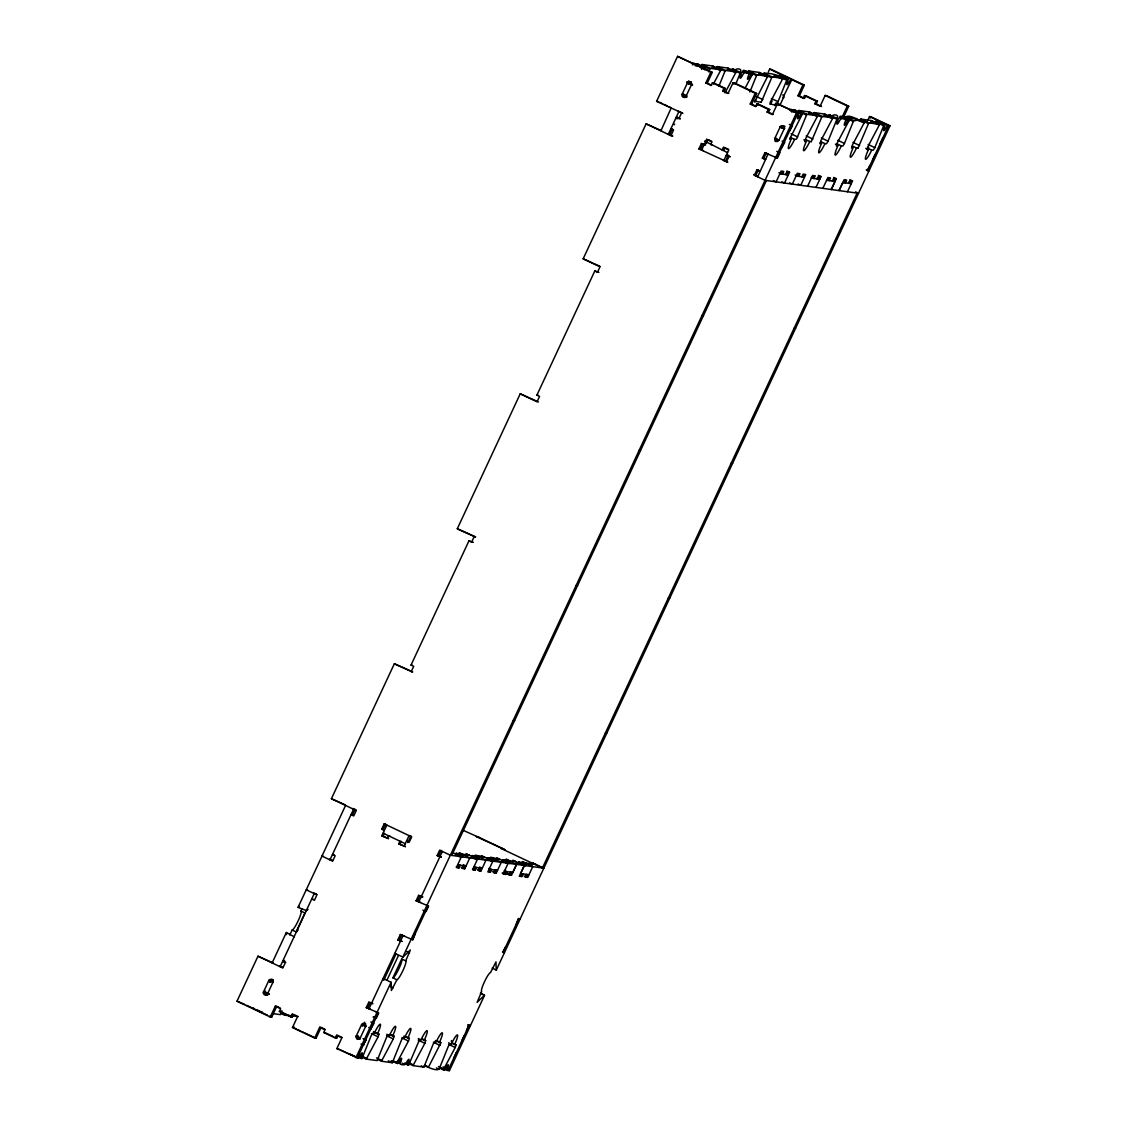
<?xml version="1.0" encoding="UTF-8"?>
<svg xmlns="http://www.w3.org/2000/svg" width="1127" height="1127" viewBox="0 0 1127 1127"><rect width="100%" height="100%" fill="white"/><g stroke="black" fill="none" stroke-linecap="round" stroke-linejoin="round"><path stroke-width="1.5" d="M440.389 1068.058L444.376 1069.946L445.658 1068.213A5.959 0.902 -64.6 0 1 448.222 1064.733A5.959 0.902 -64.6 0 1 447.419 1068.452L446.996 1070.312L449.419 1070.65L484.596 995.197L480.609 993.296M780.208 76.002C776.348 73.523 783.828 80.369 786.871 79.763L778.053 101.669C777.63 106.332 767.262 105.262 771.037 100.697L782.49 79.158C784.082 73.988 747.934 69.522 771.685 77.664L761.26 102.163M876.947 122.125L876.003 121.181L875.101 123.322M693.936 64.718L694.162 63.422L702.149 67.211L701.727 69.071A5.959 0.902 -64.6 0 0 701.572 69.437M830.05 116.151C831.177 113.841 827.979 114.715 828.359 116.842M733.198 70.353C734.452 67.845 731.169 68.747 731.578 70.86M740.552 71.564C742.58 68.662 735.818 67.761 735.128 70.423M790.591 111.066L790.971 109.432L789.562 110.037M350.328 1054.224L358.316 1058.028L359.583 1056.281A5.959 0.902 -64.6 0 1 362.147 1052.815A5.959 0.902 -64.6 0 1 361.358 1056.534L360.879 1058.309L361.936 1058.535L371.276 1035.459L372.713 1033.248L374.22 1033.403A10.439 1.578 -64.6 0 1 380.264 1024.189A10.439 1.578 -64.6 0 1 377.489 1033.853L378.968 1034.107L378.221 1036.572L366.275 1059.126L360.95 1056.605M391.323 1060.803L397.634 1063.479L398.916 1061.733A5.959 0.902 -64.6 0 1 401.48 1058.253A5.959 0.902 -64.6 0 1 400.677 1061.986C398.296 1065.283 405.903 1066.001 406.34 1062.761A5.959 0.902 -64.6 0 1 408.89 1059.281A5.959 0.902 -64.6 0 1 408.101 1063.015L407.636 1064.79L408.692 1065.001L419.512 1039.7M837.262 117.729C839.573 114.644 832.515 113.672 831.796 116.588M281.947 1010.75L280.369 1014.61L272.607 1013.582M701.205 66.662L702.107 64.507L712.954 66.014L720.942 69.818L713.405 84.046L713.814 82.989L725.351 88.469L724.097 91.16L722.689 90.977L723.957 88.272L725.351 88.469M708.644 71.818L710.095 68.31L720.942 69.818M716.392 68.761L717.293 66.62L728.141 68.127L736.128 71.917L725.013 92.879M718.871 86.244L725.281 70.409L736.128 71.917M735.72 84.243L740.467 72.522L741.524 72.734L741.045 74.509A5.959 0.902 -64.6 0 0 740.256 78.242A5.959 0.902 -64.6 0 0 742.806 74.762C743.242 71.522 750.864 72.241 748.469 75.537A5.959 0.902 -64.6 0 0 747.666 79.27A5.959 0.902 -64.6 0 0 750.23 75.791C750.258 74.086 753.259 73.48 752.118 74.96L744.961 88.413M747.962 73.142L748.849 70.987L759.697 72.494L767.684 76.284L755.005 101.331M749.892 91.991L756.837 74.791L767.684 76.284M763.148 75.241L763.712 73.819M778.334 77.34L778.898 75.932M797.986 112.644L798.874 110.488L809.721 111.996L817.709 115.785L805.706 138.494L805.03 140.805L806.495 141.058A10.439 1.578 -64.6 0 0 803.72 150.736A10.439 1.578 -64.6 0 0 809.764 141.509L811.172 141.706M789.928 138.889A10.439 1.578 -64.6 0 0 790.591 137.508L794.577 139.41L796.564 139.044L806.862 114.292L817.709 115.785M813.173 114.743L814.06 112.601L824.908 114.095L832.895 117.898L820.963 140.452L820.217 142.918L821.682 143.171A10.439 1.578 -64.6 0 0 818.906 152.835A10.439 1.578 -64.6 0 0 824.95 143.622L826.471 143.777L827.894 141.565L837.234 118.49L838.291 118.715L837.826 120.49A5.959 0.902 -64.6 0 0 837.023 124.209A5.959 0.902 -64.6 0 0 839.587 120.744C840.009 117.504 847.645 118.208 845.25 121.519A5.959 0.902 -64.6 0 0 844.447 125.238A5.959 0.902 -64.6 0 0 847.011 121.772C847.067 119.997 849.955 119.589 848.899 120.927L837.333 142.735L836.586 145.144L838.065 145.439A10.439 1.578 -64.6 0 0 835.29 155.103A10.439 1.578 -64.6 0 0 841.334 145.89L842.841 146.045L844.348 143.692L853.28 121.547C853.702 118.828 866.452 121.223 864.085 123.04L852.519 144.834L851.773 147.243L853.238 147.538A10.439 1.578 -64.6 0 0 850.476 157.216A10.439 1.578 -64.6 0 0 856.52 147.989L857.915 148.186M811.285 141.664L822.048 116.391L832.895 117.898M844.729 119.11C846.123 111.164 860.972 122.026 864.465 122.265M859.915 121.223L860.817 119.082L871.65 120.575L879.638 124.379L867.705 146.933L866.959 149.398L868.424 149.637A10.439 1.578 -64.6 0 0 865.663 159.316A10.439 1.578 -64.6 0 0 871.706 150.102L873.214 150.257L874.637 148.046L883.991 124.97L885.047 125.196L884.568 126.971A5.959 0.902 -64.6 0 0 883.779 130.69A5.959 0.902 -64.6 0 0 886.329 127.21L887.583 125.477L890.006 125.801L496.289 970.136L492.203 968.107M857.999 148.172L868.804 122.871L879.638 124.379M295.852 1016.033L284.694 1015.258L280.693 1013.356M771.685 77.664L772.023 76.89L782.871 78.397M786.871 79.763L788.252 79.172L787.801 80.989A5.959 0.902 -64.6 0 0 786.998 84.708A5.959 0.902 -64.6 0 0 789.562 81.243L790.703 79.552L791.83 79.637L782.969 97.57L783.786 97.683M383.124 978.447L391.182 982.378L391.407 990.506L396.901 979.772A10.439 1.578 -64.6 0 0 402.945 970.544A10.439 1.578 -64.6 0 0 405.72 960.866L410.327 950.019L402.973 957.091L394.802 953.386M388.322 1060.845L392.309 1062.733L401.578 1039.812L403.086 1037.46L404.593 1037.615A10.439 1.578 -64.6 0 1 410.637 1028.388A10.439 1.578 -64.6 0 1 407.861 1038.066L409.34 1038.319L408.65 1040.63L396.648 1063.339M409.031 1063.705L413.031 1065.607L424.851 1043.292L425.682 1040.545L421.653 1038.629M377.475 1059.338L381.461 1061.24L393.295 1038.925L394.154 1036.22L390.083 1034.262M413.031 1065.607L423.879 1067.114L433.219 1044.039L434.642 1041.827L436.149 1041.982A10.439 1.578 -64.6 0 1 442.193 1032.769A10.439 1.578 -64.6 0 1 439.431 1042.447L440.826 1042.63L436.839 1040.742M424.597 1065.043L428.542 1067.03L440.911 1042.729M424.217 1065.818C427.175 1066.621 437.755 1072.256 439.403 1068.438L448.321 1046.293L449.828 1043.926L451.335 1044.095A10.439 1.578 -64.6 0 1 457.379 1034.868A10.439 1.578 -64.6 0 1 454.618 1044.546L456.097 1044.842L455.336 1047.251L443.756 1069.086L438.445 1066.522M277.721 1006.876L276.721 1006.397L271.677 1017.202L270.283 1017.005L236.994 1001.199L257.984 956.203L273.354 963.036M354.977 809.454L352.455 814.849L351.075 814.666L353.737 815.934L356.259 810.538L331.408 798.719L394.351 663.747L412.581 671.931L394.351 663.747M457.294 528.774L475.509 536.959L457.294 528.774L520.237 393.788L538.452 401.987M520.237 393.788L537.058 401.79L539.579 396.394L536.917 395.126L594.817 270.945L597.479 272.213L600.001 266.803L583.166 258.816L646.109 123.843L661.493 130.676M678.2 111.136L682.849 113.348L656.604 101.345L677.581 56.35L712.264 72.353L707.235 83.159L705.826 82.961L710.869 72.156L712.264 72.353M272.142 962.923L286.343 932.466L294.429 936.903M345.566 805.453L321.97 856.069L332.662 861.155L335.17 855.745L332.507 854.491L333.916 854.675M411.172 671.734L413.694 666.339L411.031 665.071L468.931 540.904L473.002 542.355L468.931 540.904M692.415 64.845L693.147 63.267L694.19 63.45M471.593 542.157L474.115 536.762M289.78 935.058L292.147 929.986A10.439 1.578 -64.6 0 0 298.19 920.773A10.439 1.578 -64.6 0 0 300.951 911.095L301.895 909.066M268.832 980.589A2.24 2.212 -82.1 0 1 271.776 979.518A2.24 2.212 -82.1 0 1 272.819 982.49L267.423 994.07A1.676 1.662 -82.1 0 1 266.634 994.859L265.845 995.071A2.606 2.578 -82.1 0 1 263.563 993.859L263.38 993.479A1.705 1.69 -82.1 0 1 263.422 992.169L268.79 980.575L270.226 980.786A2.24 2.212 -82.1 0 1 273.354 979.8M684.779 97.486A2.24 2.212 -82.1 0 1 683.54 94.429L682.103 94.217L686.089 96.119L691.541 84.553A1.676 1.662 -82.1 0 0 691.64 83.44L691.288 82.694A2.606 2.578 -82.1 0 0 688.907 81.693L688.512 81.778A1.705 1.69 -82.1 0 0 687.54 82.651L682.145 94.245A2.24 2.212 -82.1 0 0 683.187 97.218A2.24 2.212 -82.1 0 0 686.132 96.133L686.921 96.246M267.662 995.197L267.24 995.254A2.606 2.578 -82.1 0 1 264.958 994.056L264.775 993.676A1.705 1.69 -82.1 0 1 264.831 992.366L265.437 991.056M269.592 982.152L270.226 980.786M688.329 84.173L688.949 82.849L687.54 82.651M292.147 929.986L296.133 931.888L304.952 912.997L300.951 911.095M353.554 809.242L329.957 859.859L331.817 860.126M257.984 956.203L282.821 968.008L285.342 962.613L282.68 961.345L284.089 961.542L284.582 960.472M669.677 134.564L672.199 129.168L673.382 129.732M674.27 124.787L674.608 124.055M676.989 118.941L677.679 117.476L680.173 118.659M700.769 67.859L702.121 67.197M646.109 123.843L670.959 135.649L673.481 130.253L670.819 128.985L672.227 129.182M677.679 117.476L676.27 117.278L678.933 118.546L681.455 113.151M270.283 1017.005L275.312 1006.2L276.721 1006.397M290.921 1016.92L292.175 1014.215L293.584 1014.413L292.316 1017.117L290.921 1016.92L279.383 1011.44L280.637 1008.735L275.312 1006.2M713.814 82.989L712.419 82.792L711.151 85.497L705.826 82.961M279.383 1011.44L280.862 1011.454M381.673 829.204L384.194 823.809L385.603 824.006L383.081 829.402L381.673 829.204L384.335 830.472M723.224 160.006L727.817 162.189L698.895 148.919L701.417 143.523L704.981 144.735M698.895 148.919L700.304 149.116L702.825 143.707M322.759 1028.275L321.096 1027.486L316.053 1038.277L314.658 1038.094L292.471 1027.542L297.5 1016.751L292.175 1014.215M381.828 835.868L388.547 838.587L381.828 835.868L386.857 825.077M701.558 150.187L706.601 139.382L709.334 140.213M756.64 93.442L755.245 93.245L750.202 104.05L751.61 104.233L756.64 93.442L734.452 82.905L733.057 82.708L728.014 93.499L722.689 90.977M292.471 1027.542L294.189 1027.063M383.222 836.065L384.49 833.36M706.108 143.622L707.995 139.579M733.832 84.243L734.452 82.905M387.153 838.403L388.406 835.699L389.815 835.896M398.69 843.884L405.41 846.602L398.69 843.884L399.944 841.179M724.858 147.595L723.464 147.398L722.196 150.102L723.604 150.285L725.196 147.75M400.085 844.081L401.339 841.376M314.658 1038.094L319.688 1027.289L321.096 1027.486M404.015 846.405L409.045 835.614L410.918 835.868L407.763 842.616M764.007 73.142L772.023 76.89M730.338 156.78L726.267 155.329L727.986 154.85M728.141 155.582L725.619 160.978L723.745 160.724L728.789 149.933L723.464 147.398M726.408 161.992L728.93 156.597M768.36 71.917L769.671 69.113L771.079 69.311L804.354 85.117L799.325 95.922L797.916 95.725L802.959 84.919L804.354 85.117M338.621 1035.812L337.959 1035.502L336.691 1038.192L335.297 1037.995L323.759 1032.515L325.013 1029.824L319.688 1027.289M769.727 109.544L768.332 109.361L767.064 112.052L768.473 112.249L769.727 109.544L758.189 104.064L756.795 103.867L755.527 106.572L750.202 104.05M757.555 105.417L758.189 104.064M779.194 75.255L787.209 78.989M335.297 1037.995L336.55 1035.304L337.959 1035.502M770.854 103.684L772.164 100.866M782.73 78.2L783.843 75.833L781.673 77.256M774.869 105.642L776.165 102.768M358.316 1058.028L336.846 1048.631L341.875 1037.826L336.55 1035.304M774.939 157.09L776.926 158.034L797.916 113.052L777.433 103.783L772.389 114.588L767.064 112.052M778.193 105.332L778.827 103.98M780.011 105.079L783.631 97.316A1.676 1.662 -82.1 0 0 783.73 96.204L783.378 95.457A2.606 2.578 -82.1 0 0 782.758 94.879M373.122 1017.033L376.249 1018.357L378.771 1012.962L366.247 1007.637L368.768 1002.241L372.502 1003.537M397.831 939.932L401.888 941.383L397.831 939.932L400.339 934.522L404.79 936.171M422.949 910.179L426.076 911.504L428.598 906.108L416.074 900.783L418.596 895.387L422.667 896.838L418.596 895.387M437.163 855.562L441.235 857.027L437.163 855.562L439.685 850.167L450.335 855.224L543.834 868.184L533.184 863.127L531.775 862.93L530.986 864.62M855.492 191.858L858.535 193.295L765.036 180.334L754.386 175.277L756.907 169.881L758.978 170.388M765.022 159.442L762.359 158.189L764.881 152.779L768.276 153.934M366.247 1007.637L367.656 1007.834L370.177 1002.438M399.226 940.129L401.747 934.72M416.074 900.783L417.483 900.98L420.005 895.585M438.572 855.759L441.08 850.364M758.302 170.078L755.794 175.474L754.386 175.277M762.359 158.189L763.768 158.372L766.275 152.976M356.174 1036.234L361.57 1024.654A2.24 2.212 -82.1 0 1 364.514 1023.584A2.24 2.212 -82.1 0 1 365.571 1026.556L360.161 1038.136A1.676 1.662 -82.1 0 1 359.386 1038.925L358.583 1039.136A2.606 2.578 -82.1 0 1 356.301 1037.925L356.118 1037.544A1.705 1.69 -82.1 0 1 356.16 1036.234L357.822 1035.896M368.909 1008.904L403.001 935.79M418.737 902.051L442.347 851.434M775.334 141.593L776.757 138.565L774.883 138.297L778.884 140.199L784.279 128.619A1.676 1.662 -82.1 0 0 784.392 127.506L784.026 126.759A2.606 2.578 -82.1 0 0 781.659 125.745L781.25 125.844A1.705 1.69 -82.1 0 0 780.278 126.717L774.883 138.297A2.24 2.212 -82.1 0 0 775.939 141.269A2.24 2.212 -82.1 0 0 778.884 140.199L779.321 140.255M362.345 1026.204L362.979 1024.852A2.24 2.212 -82.1 0 1 365.726 1023.696M383.729 980.335L396.084 953.851M781.279 127.802L781.687 126.914A1.705 1.69 -82.1 0 1 782.659 126.041L783.054 125.942A2.606 2.578 -82.1 0 1 784.984 126.506M356.935 1038.855L358.203 1036.164L356.329 1035.896L360.316 1037.798M365.824 1026.584L361.57 1024.654L363.443 1024.908L364.697 1022.217M784.124 128.957L780.123 127.055L781.997 127.309L782.786 125.632M387.181 979.687L398.437 955.555M355.921 1057.689L391.111 982.237M396.901 979.772L392.914 977.87L401.719 958.978L405.72 960.866M402.79 957.189L796.507 112.855L798.93 113.193L798.494 115.039A5.959 0.902 -64.6 0 0 797.705 118.772A5.959 0.902 -64.6 0 0 800.255 115.292L801.41 113.602L802.523 113.686L794.535 109.897L793.422 109.812L792.267 111.488A5.959 0.902 -64.6 0 1 791.872 112.221M797.916 95.725L803.241 98.246L804.509 95.556L805.904 95.753L817.441 101.233L816.187 103.923L814.779 103.74L816.047 101.036L817.441 101.233M412.397 939.777L428.133 906.038M451.73 855.421L766.445 180.531M805.115 97.429L805.904 95.753M363.204 1045.293L366.176 1039.953L363.049 1038.629M370.966 1028.641L373.953 1023.316L370.811 1021.978M782.082 141.086L784.744 142.354L781.758 147.693M455.336 854.844L456.041 853.322L459.252 853.787L463.169 855.632L462.436 857.168M458.21 855.787L459.154 853.759L463.169 855.661L456.055 853.378L460.055 855.224M459.323 856.745L460.027 855.224M458.548 864.987L457.294 867.691L456.365 867.565L461.38 856.745L453.392 852.956M780.814 173.91L782.068 171.205L781.138 171.079L776.094 181.87L773.418 180.602M459.337 865.099L458.069 867.79L459.013 867.931L460.267 865.226M782.532 174.136L783.786 171.445L782.856 171.318L781.589 174.009L778.926 172.741M463.38 865.663L462.126 868.353L463.056 868.494L464.324 865.79M785.646 174.572L786.9 171.882L787.843 172.008L786.576 174.699M461.182 867.325L463.845 868.593L465.099 865.902M787.35 174.812L788.618 172.107L789.548 172.248L784.519 183.039L781.828 181.771M463.845 868.593L464.775 868.72L469.79 857.915L459.14 852.857L462.732 854.252M814.779 103.74L820.104 106.262L825.147 95.471L826.542 95.654L848.73 106.206L843.7 116.997L842.292 116.799L847.335 106.008L848.73 106.206M471.537 857.083L472.241 855.576L475.453 856.027L479.369 857.872L478.651 859.422M474.65 857.52L475.355 855.999L479.369 857.915L476.2 857.464L475.298 859.492M474.763 867.241L473.495 869.931L472.565 869.805L477.58 858.999L466 853.801L468.663 855.069M797.014 176.15L798.282 173.445L797.338 173.319L792.309 184.124L789.618 182.842M475.538 867.339L474.284 870.044L475.214 870.171L476.482 867.466M798.733 176.39L799.987 173.685L799.057 173.558L797.803 176.263L795.141 174.995M479.595 867.903L478.327 870.607L479.271 870.734L480.525 868.029M801.846 176.826L803.114 174.121L804.044 174.248L802.79 176.953M477.383 869.579L480.046 870.847L481.299 868.142M803.565 177.052L804.819 174.361L805.763 174.488L800.719 185.279L798.043 184.011M480.046 870.847L480.975 870.974L485.991 860.169L475.34 855.097L483.948 857.196L481.285 855.928L482.229 856.069L492.879 861.127L487.836 871.918L488.766 872.044L490.034 869.354M486.822 859.211L487.54 857.689L490.752 858.154L494.668 860L493.936 861.549M489.949 859.647L490.654 858.126L494.64 860.028L491.485 859.591L490.823 861.113M807.58 186.237L812.609 175.432L813.553 175.573L812.285 178.263M490.808 869.452L489.555 872.157L490.484 872.284L491.738 869.593L489.076 868.325M813.074 178.376L814.328 175.671L815.258 175.798L814.004 178.503L811.341 177.235M494.866 870.016L493.598 872.721L494.542 872.847L495.795 870.157M817.117 178.939L818.385 176.235L819.315 176.361L818.061 179.066M492.654 871.692L495.317 872.96L496.57 870.255M818.836 179.179L820.09 176.474L821.034 176.601L815.99 187.406M848.335 117.814L848.885 116.63L850.279 116.828L854.604 118.884M495.317 872.96L496.246 873.087L501.29 862.296L490.639 857.224L499.205 859.309L496.542 858.041L497.472 858.168L508.15 863.24L503.107 874.031L504.037 874.172L505.305 871.467M502.078 861.324L502.783 859.802L505.995 860.253L509.911 862.113L509.193 863.648M849.814 117.842L850.279 116.828M505.192 861.746L505.896 860.239L509.911 862.141L502.797 859.845L506.798 861.704L506.065 863.212M505.558 862.169L506.826 859.464L509.489 860.732M822.851 188.35L827.88 177.559L828.824 177.686L827.556 180.376M502.163 873.016L504.826 874.27L506.079 871.58M828.345 180.489L829.599 177.798L830.529 177.925L829.275 180.616M504.826 874.27L505.755 874.411L507.009 871.706L504.347 870.438M510.137 872.143L508.869 874.834L509.813 874.961L511.066 872.27M832.388 181.053L833.656 178.348L834.586 178.489L833.332 181.179M507.925 873.805L510.587 875.073L511.841 872.368M834.107 181.292L835.361 178.587L836.304 178.714L831.261 189.519M506.826 859.464L505.882 859.337L516.56 864.409L512.757 872.495L504.347 871.326M831.247 189.505L835.022 181.405L826.612 180.25M510.587 875.073L511.517 875.2L516.56 864.409M423.879 1067.114L421.216 1065.846M518.054 864.071L518.998 862.042L526.126 864.353M867.311 121.279L869.523 116.546L870.917 116.743L890.006 125.801M521.392 864L522.153 862.493L526.126 864.381L525.393 865.902M870.298 118.096L870.917 116.743M522.28 865.466L522.984 863.944L526.126 864.381M515.405 861.549L512.743 860.281L524.351 865.48L520.547 873.58L528.972 874.735M524.351 865.48L519.308 876.285L520.251 876.412L521.505 873.707M843.771 182.63L845.025 179.926L844.095 179.799L839.052 190.604L842.813 182.489L851.223 183.659L848.561 182.391M522.28 873.819L521.026 876.524L521.956 876.651L523.224 873.946M844.546 182.743L845.799 180.038L846.743 180.165L845.475 182.87M526.337 874.383L525.083 877.088L526.013 877.215L527.267 874.51M848.603 183.292L849.857 180.602L850.786 180.729L849.533 183.433M532.395 864.818L533.184 863.127M524.125 876.059L526.788 877.313L528.056 874.622M850.307 183.532L851.575 180.841L852.505 180.968L847.462 191.759M439.051 1069.213L436.388 1067.945M532.747 866.635L527.732 877.454L526.788 877.313M867.607 149.708L868.762 147.243M879.511 124.181L880.61 121.815L879.497 121.73L878.342 123.421M503.093 952.357L518.829 918.604M857.126 193.097L542.425 867.987L500.67 848.307L502.543 848.561M696.669 66.028L697.768 63.915L705.756 67.705L704.657 69.818M712.926 66.07L712.588 66.732L720.576 70.536M284.694 1015.258L285.075 1014.483L281.074 1012.581M728.112 68.169L727.774 68.846L735.748 72.692M752.118 74.96C740.65 71.198 742.369 67.817 752.498 74.185M759.668 72.537L759.344 73.213L767.304 77.059M774.855 74.65L773.784 76.721M794.521 109.939L802.142 114.461L802.509 113.728M809.707 112.038L809.369 112.714L817.329 116.56M824.894 114.151L823.809 116.222M840.193 118.49L841.291 116.363L849.279 120.166M856.45 118.518L856.111 119.194L864.085 123.04M871.636 120.631L871.298 121.307L879.271 125.139M439.403 1067.917L443.39 1069.819L443.728 1069.143M697.712 64.014L696.697 63.788L695.5 65.507A5.959 0.902 -64.6 0 1 695.303 65.873M744.468 70.494L743.327 70.353L742.242 71.987A5.959 0.902 -64.6 0 1 742.045 72.353M841.235 116.461L840.221 116.25L839.023 117.969M697.388 64.676L705.389 68.423M774.503 75.368L782.49 79.158M794.155 110.657L793.45 112.01M824.527 114.869L832.543 118.617M840.911 117.138L848.899 120.927M366.641 1058.408L362.669 1056.464M381.814 1060.507L376.517 1057.929M397 1062.62L393.041 1060.676M413.384 1064.888L408.087 1062.31M688.09 82.186L688.794 80.834M711.855 68.127L712.574 66.789M727.042 70.24L727.76 68.888M743.411 72.508L744.13 71.156M758.598 74.607L759.316 73.269M802.142 114.461L789.858 138.72M808.622 114.109L809.341 112.77M855.379 120.589L856.097 119.237M870.565 122.688L871.284 121.35M703.487 69.311L704.629 67.62L705.756 67.705M261.943 1011.694L260.548 1011.905M253.744 1008.144L252.561 1008.116L267.522 1015.216M298.218 907.32L299.134 906.432M306.657 910.672L298.021 907.404L322.012 856.083L323.407 856.281M307.122 910.222L308.023 909.334M261.534 1012.046L257.534 1010.144M397.634 1063.479L392.309 1060.944M444.376 1069.946L443.39 1069.819M803.241 98.246L804.65 98.443M688.752 83.173L687.343 82.975L692.513 85.032M691.541 84.553L692.499 84.694M820.104 106.262L821.513 106.459M755.062 101.36L761.148 102.205M656.604 101.345L658.013 101.543M671.114 108.122L660.971 130.662M882.723 138.212L880.201 143.608M680.159 112.066L678.75 111.869L668.269 134.367L670.34 134.648M780.278 126.717L781.687 126.914M789.52 131.042L792.506 125.703L789.379 124.379M678.933 118.546L680.342 118.744M789.914 138.762L791.309 138.959A10.439 1.578 -64.6 0 0 788.548 148.637A10.439 1.578 -64.6 0 0 794.577 139.41M874.961 154.864L872.439 160.259M670.959 135.649L672.368 135.846M870.143 165.204L867.156 170.543L869.016 170.797L867.029 169.853M712.067 144.805L710.658 144.608L711.926 141.917L706.601 139.382M705.488 144.974L701.417 143.523M768.008 154.117L757.738 176.643M779.856 173.769L788.266 174.939L785.604 173.671M796.071 176.009L804.481 177.178M811.355 178.136L819.766 179.306L817.103 178.038M583.166 258.816L599.874 266.282M594.817 270.945L598.888 272.396M702.093 315.321L703.502 315.518M794.183 328.084L795.592 328.281M536.917 395.126L538.312 395.323M732.649 463.253L731.254 463.056M576.221 585.279L577.616 585.462M668.311 598.028L669.706 598.226M411.031 665.071L412.426 665.268M513.278 720.252L514.673 720.449M605.368 733.015L606.763 733.212M331.408 798.719L345.242 804.819M480.356 838.023L462.746 830.134M407.932 841.207L406.523 841.01L409.186 842.278L411.707 836.882L384.194 823.809M461.816 854.139L469.621 855.21M478.031 856.379L484.892 857.323M493.302 858.492L500.163 859.45M508.573 860.605L516.363 861.69M524.773 862.859L535.846 864.395M457.604 864.846L466.014 866.015L463.352 864.747M473.805 867.1L482.215 868.269L479.553 867.001M489.09 869.227L497.514 870.382M520.223 918.801L518.35 918.547L516.307 923.999M307.671 890.034L306.276 889.837L316.926 894.894L314.405 900.29L311.742 899.022L313.137 899.219M316.095 893.866L314.222 893.612L280.13 966.727L281.989 966.98M414.919 934.382L412.862 939.848L400.339 934.522M505.6 946.948L502.614 952.287L504.487 952.54M273.086 982.519L268.79 980.575M372.84 1003.706L368.768 1002.241M264.944 992.014L263.549 991.816L267.536 993.718M263.422 992.169L264.831 992.366M267.423 994.07L268.818 994.268M466.479 1030.867L468.522 1025.401L470.396 1025.655L469.071 1025.021M236.994 1001.199L244.644 1004.354M464.169 1035.812L461.647 1041.207M394.154 1036.22L392.675 1035.967A10.439 1.578 -64.6 0 0 395.45 1026.288A10.439 1.578 -64.6 0 0 389.407 1035.516L387.885 1035.361L386.462 1037.558L377.151 1060.577L366.275 1059.126M419.568 1039.686L420.977 1039.883A10.439 1.578 -64.6 0 1 427.006 1030.656A10.439 1.578 -64.6 0 1 424.245 1040.334L425.682 1040.545M323.759 1032.515L325.154 1032.712M456.407 1052.463L453.885 1057.859M336.846 1048.631L339.438 1049.392M381.461 1061.24L392.309 1062.733M476.143 857.436L472.255 855.618L476.256 857.478M769.671 69.113L802.959 84.919M825.147 95.471L847.335 106.008M869.523 116.546L888.597 125.618L867.621 170.6L866.283 169.98M876.003 121.181L883.991 124.97M875.651 121.955L883.638 125.745M860.817 119.082L868.804 122.871M860.464 119.856L868.452 123.646M804.509 95.556L816.047 101.036M848.885 116.63L853.209 118.687M748.849 70.987L756.837 74.791M845.63 116.969L853.618 120.772M748.511 71.762L756.499 75.565M799.325 95.922L803.988 98.134M816.187 103.923L821.174 106.304M843.7 116.997L853.28 121.547M732.48 68.719L740.467 72.522M829.247 114.7L837.234 118.49M732.127 69.494L740.115 73.297M828.908 115.475L836.896 119.265M717.293 66.62L725.281 70.409M814.06 112.601L822.048 116.391M716.941 67.395L724.929 71.184M813.722 113.376L821.71 117.166M702.107 64.507L710.095 68.31M798.874 110.488L806.862 114.292M701.769 65.281L709.756 69.085M771.403 98.514L778.053 101.669M798.536 111.263L806.523 115.067M868.17 144.495L874.834 147.651M790.915 109.389L798.902 113.179M677.581 56.35L710.869 72.156M733.057 82.708L755.245 93.245M777.433 103.783L796.507 112.855M871.706 150.102L867.705 148.201A10.439 1.578 -64.6 0 1 867.043 149.567M756.217 96.415L762.866 99.57M852.984 142.382L859.647 145.552M865.761 148.384L868.424 149.637M856.52 147.989L852.519 146.087A10.439 1.578 -64.6 0 1 851.519 148.144M837.798 140.283L844.461 143.453M712.419 82.792L723.957 88.272M756.795 103.867L768.332 109.361M841.334 145.89L837.333 143.988A10.439 1.578 -64.6 0 1 836.347 146.045M707.235 83.159L711.56 85.215M724.097 91.16L728.76 93.386M751.61 104.233L756.273 106.445M768.473 112.249L773.122 114.461M835.403 144.171L838.065 145.439M821.428 138.015L828.077 141.171M824.95 143.622L820.963 141.72A10.439 1.578 -64.6 0 1 819.963 143.763M806.242 135.916L812.891 139.072M686.554 81.961L691.879 84.497M781.997 127.309L784.66 128.577M809.764 141.509L805.777 139.621A10.439 1.578 -64.6 0 1 804.777 141.664M791.055 133.803L797.719 136.973M803.833 139.79L806.495 141.058M682.638 93.851L686.639 95.739M849.843 179.7L852.505 180.968M833.642 177.46L836.304 178.714M776.785 151.37L779.912 152.709L777.405 158.104L764.881 152.779M818.371 175.333L821.034 176.601M659.563 102.275L662.662 103.754M664.226 104.487L667.325 105.966M668.875 106.699L670.438 107.445M763.768 158.372L765.754 159.33M786.885 170.98L789.548 172.248M709.658 140.368L711.658 141.312M726.197 148.229L728.521 149.327M704.544 141.072L727.521 152.624M722.168 149.609L723.604 150.285M727.676 155.526L729.662 156.47M756.907 169.881L759.57 171.149M699.444 148.539L702.107 149.806M667.705 133.62L672.791 136.043M700.304 149.116L703.361 150.567M753.78 174.516L758.429 176.728M640.516 450.476L639.15 450.293M525.689 862.972L522.097 861.577L532.761 866.649M519.012 862.056L522.998 863.958L518.998 862.099M487.54 857.689L491.527 859.591L487.512 857.717M508.855 873.932L511.517 875.2M507.15 873.707L509.813 874.961M503.093 873.143L505.755 874.411M493.584 871.819L496.246 873.087M353.005 808.51L356.104 809.989M478.313 869.706L480.975 870.974M472.551 868.903L475.214 870.171M462.112 867.466L464.775 868.72M456.35 866.663L459.013 867.931M383.081 833.163L405.269 843.714M329.493 859.168L332.535 860.619M417.483 900.98L420.526 902.431M313.757 892.922L316.8 894.359M406.833 951.512L409.495 952.766M480.412 993.394L484.413 995.296L477.101 1002.382L481.68 991.506A10.439 1.578 -64.6 0 1 484.441 981.842A10.439 1.578 -64.6 0 1 490.484 972.615L495.993 961.88L496.204 970.009M390.463 986.604L393.126 987.858M467.663 1024.837L468.987 1025.457L448.011 1070.453L444.432 1068.762M284.92 961.937L285.751 962.331M452.026 1042.841L456.012 1044.743M451.955 1043.278L454.618 1044.546M448.673 1042.827L451.335 1044.095M448.56 1044.349L455.223 1047.504M279.566 965.98L282.68 967.459M367.656 1007.834L370.318 1009.102M375.643 1011.637L378.306 1012.891L357.329 1057.887L349.342 1054.097M435.431 1040.545L439.431 1042.447M433.388 1042.236L440.037 1045.405M421.583 1039.066L424.245 1040.334M373.586 1017.089L376.249 1018.357M418.314 1038.615L420.977 1039.883M418.202 1040.136L424.851 1043.292M405.269 1036.361L409.27 1038.263M403.875 1036.178L407.861 1038.066M401.818 1037.868L408.481 1041.024M390.012 1034.699L392.675 1035.967M386.744 1034.248L389.407 1035.516M386.631 1035.755L393.295 1038.925M269.325 980.194L273.326 982.096M363.443 1024.908L366.106 1026.176M368.768 1027.444L371.431 1028.712M373.572 1031.529L378.897 1034.051M373.502 1031.966L377.489 1033.853M442.996 1066.945L445.658 1068.213M371.445 1033.656L378.108 1036.812M445.841 1068.945L447.025 1069.523M448.222 1070.086L449.419 1070.65M444.362 1069.058L447.025 1070.326M264.084 991.45L269.409 993.972M404.692 1063.113L408.692 1065.001M405.044 1063.606L407.706 1064.874M398.014 1060.718L400.677 1061.986M402.395 1063.24L405.058 1064.508M361.006 1044.095L363.669 1045.349M396.281 1061.944L400.282 1063.846M278.045 1007.031L280.045 1007.975M294.584 1014.892L298.232 1016.624M323.083 1028.43L325.083 1029.374M339.621 1036.291L341.946 1037.389M280.778 1011.623L282.229 1012.314M282.947 1012.652L284.384 1013.342M285.103 1013.68L286.554 1014.37M287.272 1014.709L289.442 1015.737M290.16 1016.089L292.316 1017.117M325.872 1033.05L327.323 1033.741M328.042 1034.079L329.478 1034.769M330.211 1035.107L331.648 1035.798M332.366 1036.136L333.803 1036.826M335.254 1037.502L336.691 1038.192M358.696 1055.266L361.358 1056.534M359.612 1056.492L362.274 1057.76M357.949 1056.633L361.936 1058.535M358.287 1057.126L360.95 1058.394M246.714 1005.34L250.884 1007.313M269.607 1016.216L271.677 1017.202M293.865 1027.739L296.64 1029.064M298.035 1029.712L300.796 1031.036M302.191 1031.698L303.572 1032.346M304.966 1033.008L316.053 1038.277M340.622 1049.955L341.819 1050.519M343.017 1051.082L344.2 1051.66M345.397 1052.224L346.595 1052.787M347.778 1053.351L348.976 1053.928M286.427 932.607L286.483 934.635M359.992 1039.305A2.606 2.578 -82.1 0 1 357.71 1038.108L357.527 1037.742A1.705 1.69 -82.1 0 1 357.569 1036.431M686.878 97.161A2.24 2.212 -82.1 0 1 686.287 97.486M691.358 81.975A2.606 2.578 -82.1 0 0 690.316 81.877L689.907 81.975A1.705 1.69 -82.1 0 0 688.935 82.849M777.334 141.467A2.24 2.212 -82.1 0 1 776.292 138.494M270.114 982.265A10.439 1.578 -64.6 0 1 271.48 979.645M304.952 912.997A10.439 1.578 -64.6 0 1 305.135 913.124M298.049 930.057A10.439 1.578 -64.6 0 1 296.133 931.888M755.752 100.12A10.439 1.578 -64.6 0 1 754.752 102.163M770.938 102.219A10.439 1.578 -64.6 0 1 769.938 104.262M451.533 1040.587A10.439 1.578 -64.6 0 1 451.237 1041.278M401.719 958.978A10.439 1.578 -64.6 0 1 398.958 968.642A10.439 1.578 -64.6 0 1 392.914 977.87M477.693 836.755L476.284 836.572L505.206 849.828L477.693 836.755"/></g></svg>
